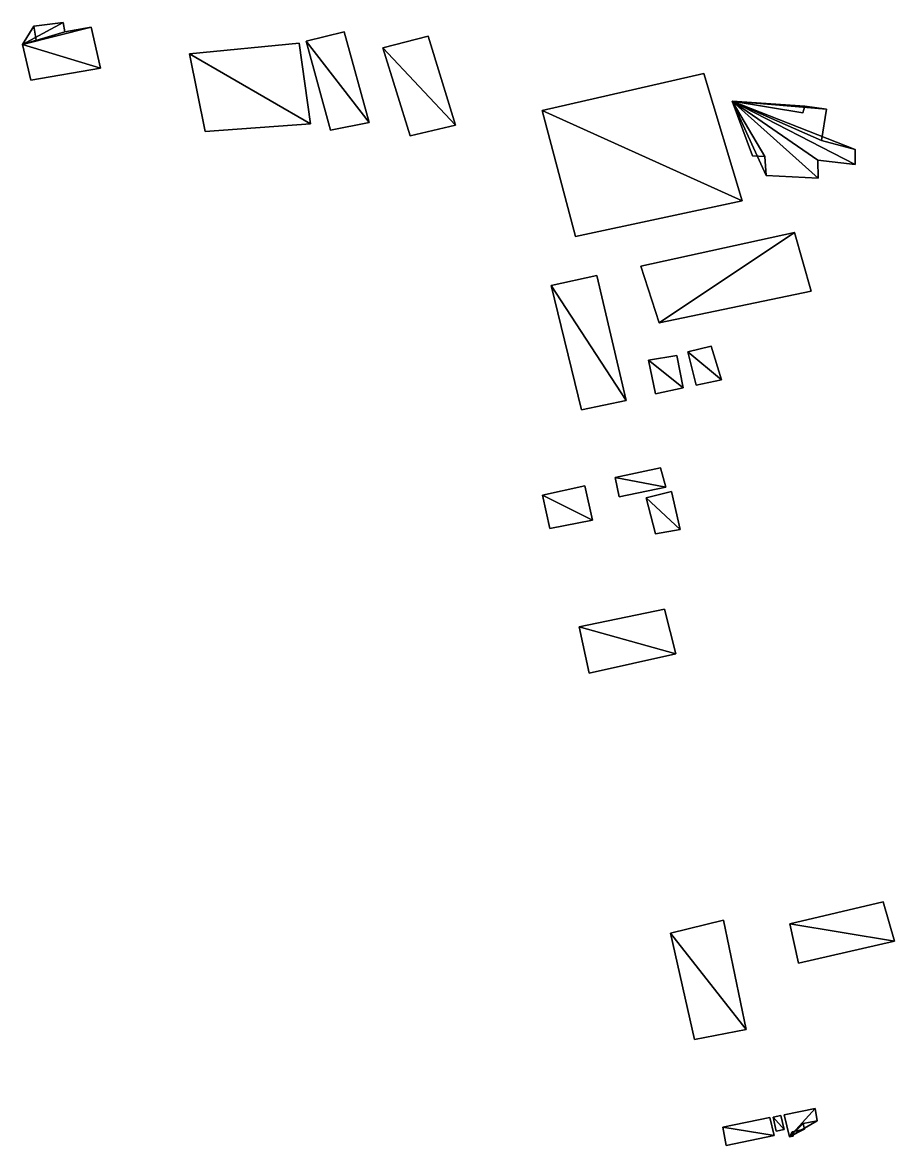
# Model space of a CAD drawing. Header units: metres. Extents: x -3947 to 4280, y -3529 to 2326.
# Drawn here: x 3313.2 to 3693, y 1424.7 to 1913.9 of the extents above; entities that cross this region are included whole.
import ezdxf

# ---------------------------------------------------------------- set-up
doc = ezdxf.new("R2010")
doc.units = ezdxf.units.M

msp = doc.modelspace()

# ---------------------------------------------------------------- linework, layer by layer
at = {"layer": 'MUROS'}
for points in [[(3330.9, 1913.9), (3318.1, 1912.3), (3318.1, 1912.3, 8), (3330.9, 1913.9, 8)], [(3331.7, 1909.8), (3330.9, 1913.9), (3330.9, 1913.9, 8), (3331.7, 1909.8, 8)], [(3318.1, 1912.3), (3319.1, 1906.2), (3319.1, 1906.2, 8), (3318.1, 1912.3, 8)], [(3343.1, 1911.8), (3331.7, 1909.8), (3331.7, 1909.8, 8), (3343.1, 1911.8, 8)], [(3347.2, 1894), (3343.1, 1911.8), (3343.1, 1911.8, 8), (3347.2, 1894, 8)], [(3453.3, 1909.8), (3436.7, 1905.8), (3436.7, 1905.8, 8), (3453.3, 1909.8, 8)], [(3464.2, 1870.3), (3453.3, 1909.8), (3453.3, 1909.8, 8), (3464.2, 1870.3, 8)], [(3489.9, 1907.9), (3470.1, 1902.8), (3470.1, 1902.8, 8), (3489.9, 1907.9, 8)], [(3501.8, 1869.1), (3489.9, 1907.9), (3489.9, 1907.9, 8), (3501.8, 1869.1, 8)], [(3319.1, 1906.2), (3313.2, 1904.3), (3313.2, 1904.3, 8), (3319.1, 1906.2, 8)], [(3313.2, 1904.3), (3316.9, 1888.7), (3316.9, 1888.7, 8), (3313.2, 1904.3, 8)], [(3433.7, 1904.9), (3385.9, 1900.3), (3385.9, 1900.3, 3), (3433.7, 1904.9, 3)], [(3438.6, 1869.8), (3433.7, 1904.9), (3433.7, 1904.9, 3), (3438.6, 1869.8, 3)], [(3436.7, 1905.8), (3447.4, 1867), (3447.4, 1867, 8), (3436.7, 1905.8, 8)], [(3385.9, 1900.3), (3392.7, 1866.4), (3392.7, 1866.4, 3), (3385.9, 1900.3, 3)], [(3470.1, 1902.8), (3482, 1864.5), (3482, 1864.5, 8), (3470.1, 1902.8, 8)], [(3316.9, 1888.7), (3347.2, 1894), (3347.2, 1894, 8), (3316.9, 1888.7, 8)], [(3610, 1891.7), (3539.6, 1875.5), (3539.6, 1875.5, 8), (3610, 1891.7, 8)], [(3626.6, 1836.2), (3610, 1891.7), (3610, 1891.7, 8), (3626.6, 1836.2, 8)], [(3622.3, 1879.6), (3631.2, 1855.8), (3631.2, 1855.8, 8), (3622.3, 1879.6, 8)], [(3653.1, 1874.6), (3622.3, 1879.6), (3622.3, 1879.6, 8), (3653.1, 1874.6, 8)], [(3539.6, 1875.5), (3554.1, 1820.6), (3554.1, 1820.6, 8), (3539.6, 1875.5, 8)], [(3653.9, 1877.5), (3653.1, 1874.6), (3653.1, 1874.6, 8), (3653.9, 1877.5, 8)], [(3663.3, 1876.2), (3653.9, 1877.5), (3653.9, 1877.5, 8), (3663.3, 1876.2, 8)], [(3661.2, 1862.5), (3663.3, 1876.2), (3663.3, 1876.2, 8), (3661.2, 1862.5, 8)], [(3392.7, 1866.4), (3438.6, 1869.8), (3438.6, 1869.8, 3), (3392.7, 1866.4, 3)], [(3447.4, 1867), (3464.2, 1870.3), (3464.2, 1870.3, 8), (3447.4, 1867, 8)], [(3482, 1864.5), (3501.8, 1869.1), (3501.8, 1869.1, 8), (3482, 1864.5, 8)], [(3675.9, 1858.5), (3661.2, 1862.5), (3661.2, 1862.5, 8), (3675.9, 1858.5, 8)], [(3631.2, 1855.8), (3636.5, 1855.5), (3636.5, 1855.5, 8), (3631.2, 1855.8, 8)], [(3636.5, 1855.5), (3637.1, 1847.2), (3637.1, 1847.2, 8), (3636.5, 1855.5, 8)], [(3675.9, 1852), (3675.9, 1858.5), (3675.9, 1858.5, 8), (3675.9, 1852, 8)], [(3659.8, 1846.1), (3659.6, 1853.9), (3659.6, 1853.9, 8), (3659.8, 1846.1, 8)], [(3659.6, 1853.9), (3675.9, 1852), (3675.9, 1852, 8), (3659.6, 1853.9, 8)], [(3637.1, 1847.2), (3659.8, 1846.1), (3659.8, 1846.1, 8), (3637.1, 1847.2, 8)], [(3554.1, 1820.6), (3626.6, 1836.2), (3626.6, 1836.2, 8), (3554.1, 1820.6, 8)], [(3649.5, 1822.4), (3582.5, 1807.8), (3582.5, 1807.8, 8), (3649.5, 1822.4, 8)], [(3656.7, 1796.9), (3649.5, 1822.4), (3649.5, 1822.4, 8), (3656.7, 1796.9, 8)], [(3582.5, 1807.8), (3590.5, 1783.1), (3590.5, 1783.1, 8), (3582.5, 1807.8, 8)], [(3563.3, 1803.7), (3543.4, 1799.3), (3543.4, 1799.3, 8), (3563.3, 1803.7, 8)], [(3576.1, 1749.3), (3563.3, 1803.7), (3563.3, 1803.7, 8), (3576.1, 1749.3, 8)], [(3543.4, 1799.3), (3556.6, 1745.1), (3556.6, 1745.1, 8), (3543.4, 1799.3, 8)], [(3590.5, 1783.1), (3656.7, 1796.9), (3656.7, 1796.9, 8), (3590.5, 1783.1, 8)], [(3603, 1770.5), (3613.2, 1772.9), (3613.2, 1772.9, 8), (3603, 1770.5, 8)], [(3613.2, 1772.9), (3617.7, 1758.3), (3617.7, 1758.3, 8), (3613.2, 1772.9, 8)], [(3585.9, 1766.8), (3598.2, 1768.9), (3598.2, 1768.9, 8), (3585.9, 1766.8, 8)], [(3588.9, 1752.1), (3585.9, 1766.8), (3585.9, 1766.8, 8), (3588.9, 1752.1, 8)], [(3598.2, 1768.9), (3600.9, 1754.7), (3600.9, 1754.7, 8), (3598.2, 1768.9, 8)], [(3606.6, 1755.9), (3603, 1770.5), (3603, 1770.5, 8), (3606.6, 1755.9, 8)], [(3617.7, 1758.3), (3606.6, 1755.9), (3606.6, 1755.9, 8), (3617.7, 1758.3, 8)], [(3600.9, 1754.7), (3588.9, 1752.1), (3588.9, 1752.1, 8), (3600.9, 1754.7, 8)], [(3556.6, 1745.1), (3576.1, 1749.3), (3576.1, 1749.3, 8), (3556.6, 1745.1, 8)], [(3591.1, 1719.9), (3571.3, 1715.7), (3571.3, 1715.7, 8), (3591.1, 1719.9, 8)], [(3593.4, 1711.5), (3591.1, 1719.9), (3591.1, 1719.9, 8), (3593.4, 1711.5, 8)], [(3571.3, 1715.7), (3573.1, 1707.3), (3573.1, 1707.3, 8), (3571.3, 1715.7, 8)], [(3539.7, 1708), (3558.1, 1712), (3558.1, 1712, 8), (3539.7, 1708, 8)], [(3542.9, 1693.5), (3539.7, 1708), (3539.7, 1708, 8), (3542.9, 1693.5, 8)], [(3558.1, 1712), (3561.4, 1697.1), (3561.4, 1697.1, 8), (3558.1, 1712, 8)], [(3573.1, 1707.3), (3593.4, 1711.5), (3593.4, 1711.5, 8), (3573.1, 1707.3, 8)], [(3595.8, 1709.6), (3584.8, 1706.8), (3584.8, 1706.8, 8), (3595.8, 1709.6, 8)], [(3599.6, 1693), (3595.8, 1709.6), (3595.8, 1709.6, 8), (3599.6, 1693, 8)], [(3584.8, 1706.8), (3588.9, 1691.1), (3588.9, 1691.1, 8), (3584.8, 1706.8, 8)], [(3561.4, 1697.1), (3542.9, 1693.5), (3542.9, 1693.5, 8), (3561.4, 1697.1, 8)], [(3588.9, 1691.1), (3599.6, 1693), (3599.6, 1693, 8), (3588.9, 1691.1, 8)], [(3592.8, 1658.4), (3555.6, 1650.7), (3555.6, 1650.7, 8), (3592.8, 1658.4, 8)], [(3597.7, 1638.9), (3592.8, 1658.4), (3592.8, 1658.4, 8), (3597.7, 1638.9, 8)], [(3555.6, 1650.7), (3560, 1630.5), (3560, 1630.5, 8), (3555.6, 1650.7, 8)], [(3560, 1630.5), (3597.7, 1638.9), (3597.7, 1638.9, 8), (3560, 1630.5, 8)], [(3688, 1530.8), (3647.4, 1521.3), (3647.4, 1521.3, 8), (3688, 1530.8, 8)], [(3693, 1513.7), (3688, 1530.8), (3688, 1530.8, 8), (3693, 1513.7, 8)], [(3618.5, 1522.9), (3595.4, 1517.2), (3595.4, 1517.2, 8), (3618.5, 1522.9, 8)], [(3628.4, 1475.3), (3618.5, 1522.9), (3618.5, 1522.9, 8), (3628.4, 1475.3, 8)], [(3595.4, 1517.2), (3605.9, 1470.9), (3605.9, 1470.9, 8), (3595.4, 1517.2, 8)], [(3647.4, 1521.3), (3651.2, 1504.2), (3651.2, 1504.2, 8), (3647.4, 1521.3, 8)], [(3651.2, 1504.2), (3693, 1513.7), (3693, 1513.7, 8), (3651.2, 1504.2, 8)], [(3605.9, 1470.9), (3628.4, 1475.3), (3628.4, 1475.3, 8), (3605.9, 1470.9, 8)], [(3645, 1438.1), (3658.4, 1440.9), (3658.4, 1440.9, 8), (3645, 1438.1, 8)], [(3658.4, 1440.9), (3659.3, 1435.5), (3659.3, 1435.5, 8), (3658.4, 1440.9, 8)], [(3638.7, 1436.9), (3618.2, 1432.7), (3618.2, 1432.7, 8), (3638.7, 1436.9, 8)], [(3640.6, 1429.1), (3638.7, 1436.9), (3638.7, 1436.9, 8), (3640.6, 1429.1, 8)], [(3643.5, 1437.8), (3640.1, 1437.1), (3640.1, 1437.1, 8), (3643.5, 1437.8, 8)], [(3640.1, 1437.1), (3641.4, 1430.9), (3641.4, 1430.9, 8), (3640.1, 1437.1, 8)], [(3645, 1431.7), (3643.5, 1437.8), (3643.5, 1437.8, 8), (3645, 1431.7, 8)], [(3647.2, 1428.5), (3645, 1438.1), (3645, 1438.1, 8), (3647.2, 1428.5, 8)], [(3659.3, 1435.5), (3653.2, 1434.3), (3653.2, 1434.3, 8), (3659.3, 1435.5, 8)], [(3653.2, 1434.3), (3653.8, 1431.9), (3653.8, 1431.9, 8), (3653.2, 1434.3, 8)], [(3618.2, 1432.7), (3619.7, 1424.7), (3619.7, 1424.7, 8), (3618.2, 1432.7, 8)], [(3619.7, 1424.7), (3640.6, 1429.1), (3640.6, 1429.1, 8), (3619.7, 1424.7, 8)], [(3641.4, 1430.9), (3645, 1431.7), (3645, 1431.7, 8), (3641.4, 1430.9, 8)], [(3648.9, 1428.8), (3647.2, 1428.5), (3647.2, 1428.5, 8), (3648.9, 1428.8, 8)], [(3653.8, 1431.9), (3648.4, 1430.6), (3648.4, 1430.6, 8), (3653.8, 1431.9, 8)], [(3648.4, 1430.6), (3648.9, 1428.8), (3648.9, 1428.8, 8), (3648.4, 1430.6, 8)]]:
    msp.add_3dface(points, dxfattribs=at)
at = {"layer": 'TECHOS'}
for points in [[(3313.2, 1904.3, 8), (3331.7, 1909.8, 8), (3330.9, 1913.9, 8)], [(3313.2, 1904.3, 8), (3330.9, 1913.9, 8), (3318.1, 1912.3, 8)], [(3313.2, 1904.3, 8), (3318.1, 1912.3, 8), (3319.1, 1906.2, 8)], [(3313.2, 1904.3, 8), (3347.2, 1894, 8), (3343.1, 1911.8, 8)], [(3313.2, 1904.3, 8), (3343.1, 1911.8, 8), (3331.7, 1909.8, 8)], [(3436.7, 1905.8, 8), (3464.2, 1870.3, 8), (3453.3, 1909.8, 8)], [(3470.1, 1902.8, 8), (3501.8, 1869.1, 8), (3489.9, 1907.9, 8)], [(3313.2, 1904.3, 8), (3316.9, 1888.7, 8), (3347.2, 1894, 8)], [(3385.9, 1900.3, 3), (3438.6, 1869.8, 3), (3433.7, 1904.9, 3)], [(3436.7, 1905.8, 8), (3447.4, 1867, 8), (3464.2, 1870.3, 8)], [(3385.9, 1900.3, 3), (3392.7, 1866.4, 3), (3438.6, 1869.8, 3)], [(3470.1, 1902.8, 8), (3482, 1864.5, 8), (3501.8, 1869.1, 8)], [(3539.6, 1875.5, 8), (3626.6, 1836.2, 8), (3610, 1891.7, 8)], [(3622.3, 1879.6, 8), (3631.2, 1855.8, 8), (3636.5, 1855.5, 8)], [(3622.3, 1879.6, 8), (3636.5, 1855.5, 8), (3637.1, 1847.2, 8)], [(3622.3, 1879.6, 8), (3637.1, 1847.2, 8), (3659.8, 1846.1, 8)], [(3622.3, 1879.6, 8), (3659.8, 1846.1, 8), (3659.6, 1853.9, 8)], [(3622.3, 1879.6, 8), (3659.6, 1853.9, 8), (3675.9, 1852, 8)], [(3622.3, 1879.6, 8), (3675.9, 1852, 8), (3675.9, 1858.5, 8)], [(3622.3, 1879.6, 8), (3675.9, 1858.5, 8), (3661.2, 1862.5, 8)], [(3622.3, 1879.6, 8), (3661.2, 1862.5, 8), (3663.3, 1876.2, 8)], [(3622.3, 1879.6, 8), (3663.3, 1876.2, 8), (3653.9, 1877.5, 8)], [(3622.3, 1879.6, 8), (3653.9, 1877.5, 8), (3653.1, 1874.6, 8)], [(3539.6, 1875.5, 8), (3554.1, 1820.6, 8), (3626.6, 1836.2, 8)], [(3590.5, 1783.1, 8), (3649.5, 1822.4, 8), (3582.5, 1807.8, 8)], [(3590.5, 1783.1, 8), (3656.7, 1796.9, 8), (3649.5, 1822.4, 8)], [(3543.4, 1799.3, 8), (3576.1, 1749.3, 8), (3563.3, 1803.7, 8)], [(3543.4, 1799.3, 8), (3556.6, 1745.1, 8), (3576.1, 1749.3, 8)], [(3603, 1770.5, 8), (3613.2, 1772.9, 8), (3617.7, 1758.3, 8)], [(3585.9, 1766.8, 8), (3598.2, 1768.9, 8), (3600.9, 1754.7, 8)], [(3585.9, 1766.8, 8), (3600.9, 1754.7, 8), (3588.9, 1752.1, 8)], [(3603, 1770.5, 8), (3617.7, 1758.3, 8), (3606.6, 1755.9, 8)], [(3571.3, 1715.7, 8), (3593.4, 1711.5, 8), (3591.1, 1719.9, 8)], [(3571.3, 1715.7, 8), (3573.1, 1707.3, 8), (3593.4, 1711.5, 8)], [(3539.7, 1708, 8), (3558.1, 1712, 8), (3561.4, 1697.1, 8)], [(3539.7, 1708, 8), (3561.4, 1697.1, 8), (3542.9, 1693.5, 8)], [(3584.8, 1706.8, 8), (3599.6, 1693, 8), (3595.8, 1709.6, 8)], [(3584.8, 1706.8, 8), (3588.9, 1691.1, 8), (3599.6, 1693, 8)], [(3555.6, 1650.7, 8), (3597.7, 1638.9, 8), (3592.8, 1658.4, 8)], [(3555.6, 1650.7, 8), (3560, 1630.5, 8), (3597.7, 1638.9, 8)], [(3647.4, 1521.3, 8), (3693, 1513.7, 8), (3688, 1530.8, 8)], [(3595.4, 1517.2, 8), (3628.4, 1475.3, 8), (3618.5, 1522.9, 8)], [(3595.4, 1517.2, 8), (3605.9, 1470.9, 8), (3628.4, 1475.3, 8)], [(3647.4, 1521.3, 8), (3651.2, 1504.2, 8), (3693, 1513.7, 8)], [(3647.2, 1428.5, 8), (3645, 1438.1, 8), (3658.4, 1440.9, 8)], [(3647.2, 1428.5, 8), (3658.4, 1440.9, 8), (3659.3, 1435.5, 8)], [(3618.2, 1432.7, 8), (3640.6, 1429.1, 8), (3638.7, 1436.9, 8)], [(3640.1, 1437.1, 8), (3645, 1431.7, 8), (3643.5, 1437.8, 8)], [(3640.1, 1437.1, 8), (3641.4, 1430.9, 8), (3645, 1431.7, 8)], [(3647.2, 1428.5, 8), (3659.3, 1435.5, 8), (3653.2, 1434.3, 8)], [(3647.2, 1428.5, 8), (3653.2, 1434.3, 8), (3653.8, 1431.9, 8)], [(3618.2, 1432.7, 8), (3619.7, 1424.7, 8), (3640.6, 1429.1, 8)], [(3647.2, 1428.5, 8), (3653.8, 1431.9, 8), (3648.4, 1430.6, 8)], [(3647.2, 1428.5, 8), (3648.4, 1430.6, 8), (3648.9, 1428.8, 8)]]:
    msp.add_3dface(points, dxfattribs=at)

doc.saveas('drawing.dxf')
